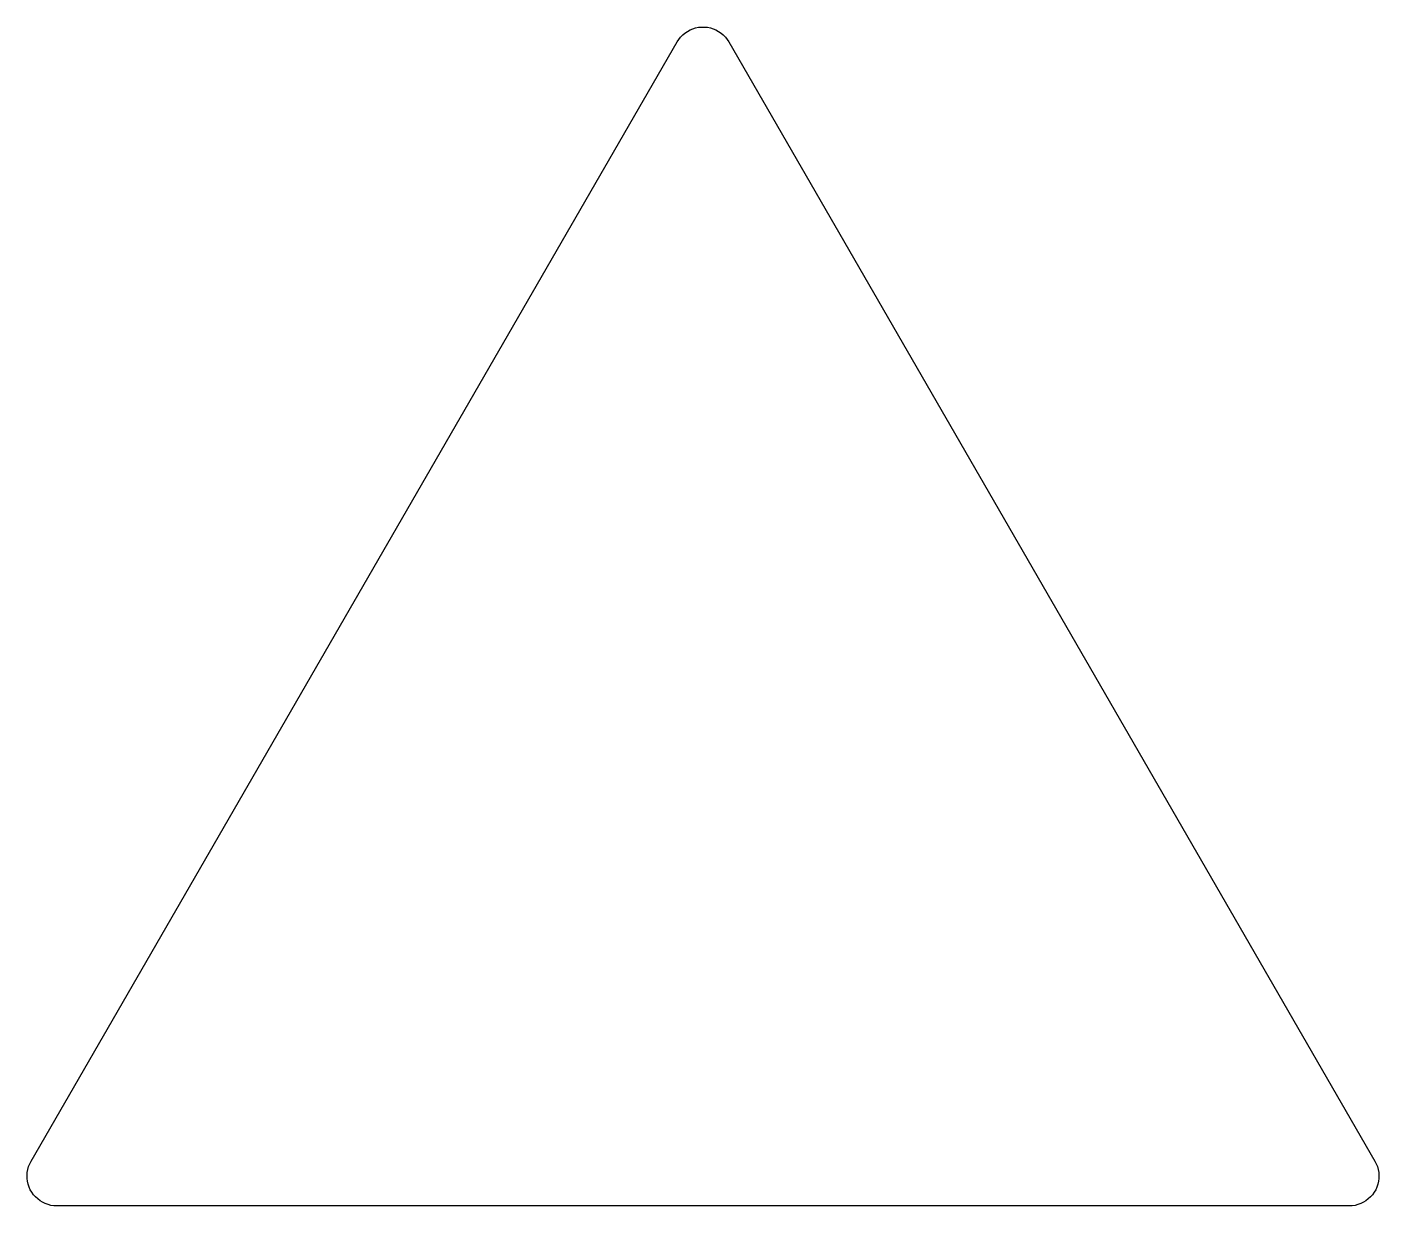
# Model space of a CAD drawing. Header units: millimetres. Extents: x -22.7 to 22.7, y -13.5 to 26.
import ezdxf

# ---------------------------------------------------------------- set-up
doc = ezdxf.new("R2010")
doc.units = ezdxf.units.MM

msp = doc.modelspace()

# ---------------------------------------------------------------- linework, layer by layer
msp.add_lwpolyline([(-0.866, 25.5), (-0.812, 25.584), (-0.75, 25.662), (-0.68, 25.733), (-0.604, 25.797), (-0.521, 25.853), (-0.434, 25.901), (-0.342, 25.94), (-0.247, 25.969), (-0.149, 25.989), (-0.05, 25.999), (0.05, 25.999), (0.149, 25.989), (0.247, 25.969), (0.342, 25.94), (0.434, 25.901), (0.521, 25.853), (0.604, 25.797), (0.68, 25.733), (0.75, 25.662), (0.812, 25.584), (0.866, 25.5), (22.517, -12), (22.562, -12.089), (22.599, -12.182), (22.626, -12.277), (22.643, -12.376), (22.65, -12.475), (22.648, -12.575), (22.635, -12.674), (22.613, -12.771), (22.582, -12.865), (22.541, -12.956), (22.491, -13.043), (22.432, -13.123), (22.367, -13.198), (22.293, -13.266), (22.214, -13.326), (22.129, -13.378), (22.039, -13.421), (21.945, -13.456), (21.849, -13.48), (21.75, -13.495), (21.651, -13.5), (-21.651, -13.5), (-21.75, -13.495), (-21.849, -13.48), (-21.945, -13.456), (-22.039, -13.421), (-22.129, -13.378), (-22.214, -13.326), (-22.293, -13.266), (-22.367, -13.198), (-22.432, -13.123), (-22.491, -13.043), (-22.541, -12.956), (-22.582, -12.865), (-22.613, -12.771), (-22.635, -12.674), (-22.648, -12.575), (-22.65, -12.475), (-22.643, -12.376), (-22.626, -12.277), (-22.599, -12.182), (-22.562, -12.089), (-22.517, -12), (-0.866, 25.5)])

doc.saveas('drawing.dxf')
